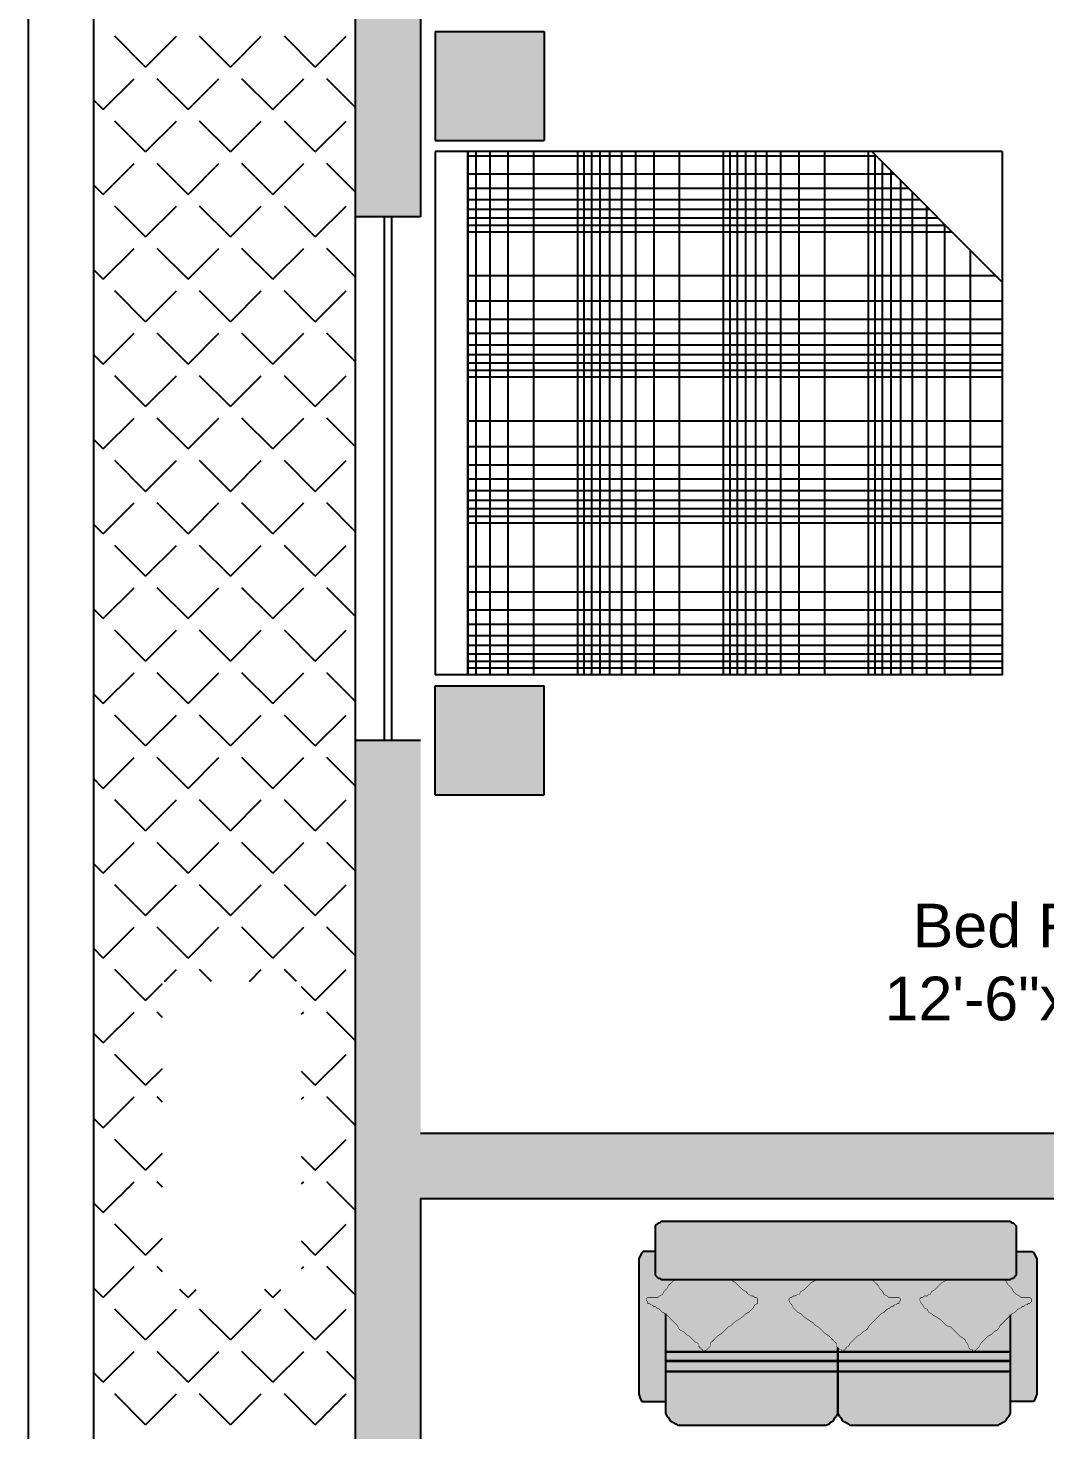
# Model space of a CAD drawing. Extents: x 22 to 562, y 18 to 1223.
# Drawn here: x 21.8 to 161.7, y 654 to 846.7 of the extents above; entities that cross this region are included whole.
import ezdxf

# ---------------------------------------------------------------- set-up
doc = ezdxf.new("R2010")
doc.units = 0
doc.header["$MEASUREMENT"] = 0
for name, color, linetype in [('FURNITURE', 44, 'CONTINUOUS'), ('LABELS', 61, 'CONTINUOUS'), ('LINE', 7, 'CONTINUOUS'), ('WALLS', 7, 'CONTINUOUS'), ('WINDOWS', 140, 'CONTINUOUS')]:
    doc.layers.add(name, color=color, linetype=linetype)
doc.styles.get("Standard").update_dxf_attribs({"font": 'arial.ttf'})

# ---------------------------------------------------------------- blocks, each defined once
blk = doc.blocks.new('FURN-G6')
at = {"layer": 'FURNITURE', "color": 7, "linetype": 'CONTINUOUS'}
for p, q in [((832.438348, 559.602644), (847.438348, 559.602644)), ((847.438348, 559.602644), (847.438348, 544.602644)), ((848.938348, 481.602644), (848.938348, 559.602644)), ((848.938348, 559.602644), (920.938348, 559.602644)), ((920.938348, 481.602644), (920.938348, 559.602644)), ((922.438348, 559.602644), (922.438348, 544.602644)), ((937.438348, 559.602644), (922.438348, 559.602644)), ((937.438348, 559.602644), (937.438348, 544.602644)), ((832.438348, 544.602644), (847.438348, 544.602644)), ((937.438348, 544.602644), (922.438348, 544.602644)), ((848.938348, 481.602644), (920.938348, 481.602644))]:
    blk.add_line(p, q, dxfattribs=at)
blk = doc.blocks.new('FURN-G5')
at = {"layer": 'FURNITURE', "color": 7, "linetype": 'CONTINUOUS'}
blk.add_line((832.438348, 559.602644), (832.438348, 544.602644), dxfattribs=at)
at = {"layer": 'FURNITURE'}
blk.add_blockref('FURN-G6', (0, 0), dxfattribs=at)
blk = doc.blocks.new('FURN-G7')
at = {"layer": 'FURNITURE', "color": 181, "linetype": 'CONTINUOUS'}
for p, q in [((920.938348, 553.980644), (848.938348, 553.980644)), ((849.541348, 555.102644), (849.541348, 498.999644)), ((852.040348, 555.102644), (852.040348, 496.500644)), ((853.978348, 555.102644), (853.978348, 494.562644)), ((855.562348, 555.102644), (855.562348, 492.978644)), ((856.903348, 555.102644), (856.903348, 491.637644)), ((858.061348, 555.102644), (858.061348, 490.479644)), ((859.084348, 555.102644), (859.084348, 489.456644)), ((859.999348, 555.102644), (859.999348, 488.541644)), ((866.020348, 555.102644), (866.020348, 482.520644)), ((869.542348, 481.605644), (869.542348, 555.102644)), ((872.041348, 481.605644), (872.041348, 555.102644)), ((873.979348, 481.605644), (873.979348, 555.102644)), ((875.563348, 481.605644), (875.563348, 555.102644)), ((876.904348, 481.605644), (876.904348, 555.102644)), ((878.062348, 481.605644), (878.062348, 555.102644)), ((879.085348, 481.605644), (879.085348, 555.102644)), ((880.000348, 481.605644), (880.000348, 555.102644)), ((886.021348, 481.605644), (886.021348, 555.102644)), ((889.540348, 555.102644), (889.540348, 481.605644)), ((892.039348, 555.102644), (892.039348, 481.605644)), ((893.977348, 555.102644), (893.977348, 481.605644)), ((895.561348, 555.102644), (895.561348, 481.605644)), ((896.902348, 555.102644), (896.902348, 481.605644)), ((898.060348, 555.102644), (898.060348, 481.605644)), ((899.083348, 555.102644), (899.083348, 481.605644)), ((899.998348, 555.102644), (899.998348, 481.605644)), ((906.019348, 555.102644), (906.019348, 481.605644)), ((909.541348, 481.605644), (909.541348, 555.102644)), ((912.040348, 481.605644), (912.040348, 555.102644)), ((913.978348, 481.605644), (913.978348, 555.102644)), ((915.562348, 481.605644), (915.562348, 555.102644)), ((916.903348, 481.605644), (916.903348, 555.102644)), ((918.061348, 481.605644), (918.061348, 555.102644)), ((919.084348, 481.605644), (919.084348, 555.102644)), ((919.999348, 481.605644), (919.999348, 555.102644)), ((920.938348, 552.042644), (848.938348, 552.042644)), ((920.938348, 549.543644), (848.938348, 549.543644)), ((920.938348, 546.021644), (848.938348, 546.021644)), ((920.938348, 540.000644), (848.938348, 540.000644)), ((920.938348, 539.085644), (848.938348, 539.085644)), ((920.938348, 538.062644), (848.938348, 538.062644)), ((920.938348, 536.901644), (848.938348, 536.901644)), ((920.938348, 535.563644), (848.938348, 535.563644)), ((848.938348, 533.979644), (920.938348, 533.979644)), ((848.938348, 532.041644), (920.938348, 532.041644)), ((848.938348, 529.542644), (920.938348, 529.542644)), ((848.938348, 526.020644), (920.938348, 526.020644)), ((848.938348, 519.999644), (920.938348, 519.999644)), ((848.938348, 519.084644), (920.938348, 519.084644)), ((848.938348, 518.061644), (920.938348, 518.061644)), ((848.938348, 516.900644), (920.938348, 516.900644)), ((848.938348, 515.562644), (920.938348, 515.562644)), ((920.938348, 513.981644), (848.938348, 513.981644)), ((920.938348, 512.043644), (848.938348, 512.043644)), ((920.938348, 509.544644), (848.938348, 509.544644)), ((920.938348, 506.022644), (848.938348, 506.022644)), ((920.938348, 500.001644), (848.938348, 500.001644)), ((920.938348, 499.086644), (849.454348, 499.086644)), ((920.938348, 498.063644), (850.477348, 498.063644)), ((920.938348, 496.902644), (851.638348, 496.902644)), ((920.938348, 495.564644), (852.976348, 495.564644)), ((854.560348, 493.980644), (920.938348, 493.980644)), ((856.498348, 492.042644), (920.938348, 492.042644)), ((858.997348, 489.543644), (920.938348, 489.543644)), ((862.519348, 486.021644), (920.938348, 486.021644))]:
    blk.add_line(p, q, dxfattribs=at)

msp = doc.modelspace()

# ---------------------------------------------------------------- hatches: boundary and pattern name
at = {"layer": 'FURNITURE'}
h = msp.add_hatch(color=251, dxfattribs=at)
h.dxf.hatch_style = 1
h.paths.add_polyline_path([(156.95, 669.73), (157.16, 669.94), (157.57, 670.14), (157.98, 670.55), (158.39, 670.75), (158.59, 670.96), (158.8, 670.96), (159, 671.16), (159.2, 671.16), (159.41, 671.37), (159.61, 671.37), (159.82, 671.57), (159.82, 671.78), (159.82, 671.98), (159.61, 672.19), (159.41, 672.19), (159.2, 672.19), (158.8, 672.19), (158.59, 672.19), (158.39, 672.19), (158.18, 672.39), (157.77, 672.59), (157.36, 673), (157.16, 673.41), (156.75, 673.82), (156.55, 674.03), (156.34, 674.43), (155.93, 674.64), (156.34, 674.64), (156.55, 674.64), (156.95, 674.64), (157.16, 674.84), (157.36, 674.84), (157.57, 675.05), (157.77, 675.25), (157.77, 675.46), (157.77, 678.52), (159.96, 678.52), (160.16, 678.32), (160.37, 677.91), (160.57, 677.5), (160.57, 676.68), (160.57, 659.71), (160.57, 658.89), (160.37, 658.28), (160.16, 657.87), (159.96, 657.87), (156.95, 657.87)])
h.paths.add_polyline_path([(156.34, 682.61), (156.55, 682.61), (156.95, 682.61), (157.16, 682.41), (157.36, 682.41), (157.57, 682.21), (157.77, 682), (157.77, 681.8), (157.77, 675.46), (157.77, 675.25), (157.57, 675.05), (157.36, 674.84), (157.16, 674.84), (156.95, 674.64), (156.55, 674.64), (156.34, 674.64), (109.51, 674.64), (109.31, 674.64), (108.9, 674.64), (108.7, 674.84), (108.49, 674.84), (108.29, 675.05), (108.08, 675.25), (108.08, 675.46), (108.08, 681.8), (108.08, 682), (108.29, 682.21), (108.49, 682.41), (108.7, 682.41), (108.9, 682.61), (109.31, 682.61), (109.51, 682.61)])
h.paths.add_polyline_path([(105.83, 676.68), (105.83, 677.5), (106.04, 677.91), (106.24, 678.32), (106.45, 678.52), (108.08, 678.52), (108.08, 675.46), (108.08, 675.25), (108.29, 675.05), (108.49, 674.84), (108.7, 674.84), (108.9, 674.64), (109.31, 674.64), (109.51, 674.64), (110.94, 674.64), (110.54, 674.43), (110.13, 674.03), (109.92, 673.82), (109.72, 673.41), (109.31, 673), (109.1, 672.59), (108.7, 672.39), (108.49, 672.19), (108.08, 672.19), (107.88, 672.19), (107.47, 672.19), (107.26, 672.19), (107.06, 672.19), (106.85, 671.98), (106.85, 671.78), (107.06, 671.57), (107.06, 671.37), (107.26, 671.37), (107.47, 671.16), (107.67, 671.16), (107.88, 670.96), (108.08, 670.96), (108.29, 670.75), (108.7, 670.55), (109.1, 670.14), (109.51, 669.94), (109.51, 657.87), (106.45, 657.87), (106.24, 657.87), (106.04, 658.28), (105.83, 658.89), (105.83, 659.71)])
h = msp.add_hatch(color=52, dxfattribs=at)
h.dxf.hatch_style = 1
h.paths.add_polyline_path([(155.93, 674.64), (156.34, 674.43), (156.55, 674.03), (156.75, 673.82), (157.16, 673.41), (157.36, 673), (157.77, 672.59), (158.18, 672.39), (158.39, 672.19), (158.59, 672.19), (158.8, 672.19), (159.2, 672.19), (159.41, 672.19), (159.61, 672.19), (159.82, 671.98), (159.82, 671.78), (159.82, 671.57), (159.61, 671.37), (159.41, 671.37), (159.2, 671.16), (159, 671.16), (158.8, 670.96), (158.59, 670.96), (158.39, 670.75), (157.98, 670.55), (157.57, 670.14), (157.16, 669.94), (156.75, 669.53), (156.34, 669.12), (155.93, 668.71), (155.52, 668.3), (155.32, 667.89), (155.11, 667.69), (154.71, 667.48), (154.3, 667.07), (153.89, 666.87), (153.48, 666.46), (153.07, 666.05), (152.86, 665.85), (152.66, 665.44), (152.46, 665.23), (152.25, 665.03), (152.05, 664.82), (151.84, 664.82), (151.64, 665.03), (151.43, 665.03), (151.23, 665.23), (151.23, 665.44), (151.02, 665.85), (150.82, 666.05), (150.82, 666.25), (150.62, 666.46), (150, 666.87), (149.59, 667.28), (149.18, 667.69), (148.78, 668.1), (148.16, 668.3), (147.75, 668.71), (147.34, 669.12), (146.73, 669.53), (146.32, 669.73), (146.12, 669.94), (145.71, 670.14), (145.5, 670.55), (145.09, 670.75), (144.89, 671.16), (144.69, 671.37), (144.48, 671.78), (144.48, 671.98), (144.69, 672.19), (144.89, 672.19), (145.09, 672.39), (145.5, 672.39), (145.71, 672.59), (145.91, 672.59), (146.12, 673), (146.53, 673.21), (146.93, 673.62), (147.14, 673.82), (147.55, 674.23), (147.96, 674.43), (148.37, 674.64)])
h.paths.add_polyline_path([(137.73, 674.64), (138.14, 674.43), (138.55, 674.03), (138.76, 673.82), (138.96, 673.41), (139.37, 673), (139.57, 672.59), (139.98, 672.39), (140.19, 672.19), (140.6, 672.19), (140.8, 672.19), (141.21, 672.19), (141.41, 672.19), (141.62, 672.19), (141.82, 671.98), (141.82, 671.78), (141.62, 671.57), (141.62, 671.37), (141.41, 671.37), (141.21, 671.16), (141, 671.16), (140.8, 670.96), (140.6, 670.96), (140.39, 670.75), (139.98, 670.55), (139.57, 670.14), (139.16, 669.94), (138.76, 669.53), (138.35, 669.12), (137.94, 668.71), (137.53, 668.3), (137.32, 667.89), (137.12, 667.69), (136.71, 667.48), (136.3, 667.07), (135.89, 666.87), (135.48, 666.46), (135.07, 666.05), (134.87, 665.85), (134.67, 665.44), (134.46, 665.44), (134.46, 665.23), (134.26, 665.23), (134.26, 665.03), (134.05, 665.03), (134.05, 664.82), (133.85, 664.82), (133.64, 665.03), (133.44, 665.03), (133.23, 665.23), (133.03, 665.44), (133.03, 665.85), (132.82, 666.05), (132.62, 666.25), (132.42, 666.46), (132.01, 666.87), (131.39, 667.28), (130.98, 667.69), (130.58, 668.1), (130.17, 668.3), (129.76, 668.71), (129.14, 669.12), (128.53, 669.53), (128.33, 669.73), (128.12, 669.94), (127.71, 670.14), (127.3, 670.55), (127.1, 670.75), (126.89, 671.16), (126.69, 671.37), (126.49, 671.78), (126.49, 671.98), (126.69, 672.19), (126.89, 672.19), (127.1, 672.39), (127.3, 672.39), (127.71, 672.59), (127.92, 672.59), (128.12, 673), (128.53, 673.21), (128.94, 673.62), (129.14, 673.82), (129.55, 674.23), (129.96, 674.43), (130.37, 674.64)])
h.paths.add_polyline_path([(118.51, 674.64), (118.72, 674.43), (119.12, 674.23), (119.53, 673.82), (119.74, 673.62), (120.15, 673.21), (120.56, 673), (120.96, 672.59), (121.37, 672.39), (121.58, 672.39), (121.78, 672.19), (121.99, 672.19), (122.19, 671.98), (122.19, 671.78), (122.19, 671.37), (121.78, 671.16), (121.58, 670.75), (121.37, 670.55), (120.96, 670.14), (120.56, 669.94), (120.35, 669.73), (120.15, 669.53), (119.53, 669.12), (118.92, 668.71), (118.51, 668.3), (118.1, 668.1), (117.69, 667.69), (117.28, 667.28), (116.67, 666.87), (116.26, 666.46), (116.06, 666.25), (115.85, 666.05), (115.65, 665.85), (115.65, 665.44), (115.44, 665.23), (115.24, 665.03), (114.83, 664.82), (114.63, 664.82), (114.63, 665.03), (114.42, 665.03), (114.42, 665.23), (114.22, 665.23), (114.22, 665.44), (114.01, 665.44), (114.01, 665.85), (113.6, 666.05), (113.19, 666.46), (112.79, 666.87), (112.38, 667.07), (111.97, 667.48), (111.56, 667.69), (111.35, 667.89), (111.15, 668.3), (110.74, 668.71), (110.33, 669.12), (109.92, 669.53), (109.51, 669.94), (109.1, 670.14), (108.7, 670.55), (108.29, 670.75), (108.08, 670.96), (107.88, 670.96), (107.67, 671.16), (107.47, 671.16), (107.26, 671.37), (107.06, 671.37), (107.06, 671.57), (106.85, 671.78), (106.85, 671.98), (107.06, 672.19), (107.26, 672.19), (107.47, 672.19), (107.88, 672.19), (108.08, 672.19), (108.49, 672.19), (108.7, 672.39), (109.1, 672.59), (109.31, 673), (109.72, 673.41), (109.92, 673.82), (110.13, 674.03), (110.54, 674.43), (110.94, 674.64)])
h = msp.add_hatch(color=251, dxfattribs=at)
h.dxf.hatch_style = 1
h.paths.add_polyline_path([(156.95, 661.99), (156.95, 656.64), (156.95, 656.23), (156.75, 655.83), (156.55, 655.62), (156.34, 655.21), (155.93, 655.01), (155.52, 654.8), (155.32, 654.6), (154.71, 654.6), (135.48, 654.6), (134.87, 654.6), (134.67, 654.8), (134.26, 655.01), (133.85, 655.21), (133.64, 655.62), (133.44, 655.83), (133.23, 656.23), (133.23, 656.64), (133.23, 661.99)])
h.paths.add_polyline_path([(156.95, 663.44), (156.95, 662.06), (133.23, 662.06), (133.23, 663.44)])
h.paths.add_polyline_path([(156.95, 664.7), (156.95, 663.51), (133.23, 663.51), (133.23, 664.7)])
h.paths.add_polyline_path([(145.09, 670.75), (145.5, 670.55), (145.71, 670.14), (146.12, 669.94), (146.32, 669.73), (146.73, 669.53), (147.34, 669.12), (147.75, 668.71), (148.16, 668.3), (148.78, 668.1), (149.18, 667.69), (149.59, 667.28), (150, 666.87), (150.62, 666.46), (150.82, 666.25), (150.82, 666.05), (151.02, 665.85), (151.23, 665.44), (151.23, 665.23), (151.43, 665.03), (151.64, 665.03), (151.84, 664.82), (152.05, 664.82), (152.25, 665.03), (152.46, 665.23), (152.66, 665.44), (152.86, 665.85), (153.07, 666.05), (153.48, 666.46), (153.89, 666.87), (154.3, 667.07), (154.71, 667.48), (155.11, 667.69), (155.32, 667.89), (155.52, 668.3), (155.93, 668.71), (156.34, 669.12), (156.75, 669.53), (156.95, 669.73), (156.95, 664.76), (134.05, 664.76), (134.05, 665.03), (134.26, 665.03), (134.26, 665.23), (134.46, 665.23), (134.46, 665.44), (134.67, 665.44), (134.87, 665.85), (135.07, 666.05), (135.48, 666.46), (135.89, 666.87), (136.3, 667.07), (136.71, 667.48), (137.12, 667.69), (137.32, 667.89), (137.53, 668.3), (137.94, 668.71), (138.35, 669.12), (138.76, 669.53), (139.16, 669.94), (139.57, 670.14), (139.98, 670.55), (140.39, 670.75), (140.6, 670.96), (140.8, 670.96), (141, 671.16), (141.21, 671.16), (141.41, 671.37), (141.62, 671.37), (141.62, 671.57), (141.82, 671.78), (141.82, 671.98), (141.62, 672.19), (141.41, 672.19), (141.21, 672.19), (140.8, 672.19), (140.6, 672.19), (140.19, 672.19), (139.98, 672.39), (139.57, 672.59), (139.37, 673), (138.96, 673.41), (138.76, 673.82), (138.55, 674.03), (138.14, 674.43), (137.73, 674.64), (148.37, 674.64), (147.96, 674.43), (147.55, 674.23), (147.14, 673.82), (146.93, 673.62), (146.53, 673.21), (146.12, 673), (145.91, 672.59), (145.71, 672.59), (145.5, 672.39), (145.09, 672.39), (144.89, 672.19), (144.69, 672.19), (144.48, 671.98), (144.48, 671.78), (144.69, 671.37), (144.89, 671.16)])
h.paths.add_polyline_path([(130.37, 674.64), (129.96, 674.43), (129.55, 674.23), (129.14, 673.82), (128.94, 673.62), (128.53, 673.21), (128.12, 673), (127.92, 672.59), (127.71, 672.59), (127.3, 672.39), (127.1, 672.39), (126.89, 672.19), (126.69, 672.19), (126.49, 671.98), (126.49, 671.78), (126.69, 671.37), (126.89, 671.16), (127.1, 670.75), (127.3, 670.55), (127.71, 670.14), (128.12, 669.94), (128.33, 669.73), (128.53, 669.53), (129.14, 669.12), (129.76, 668.71), (130.17, 668.3), (130.58, 668.1), (130.98, 667.69), (131.39, 667.28), (132.01, 666.87), (132.42, 666.46), (132.62, 666.25), (132.82, 666.05), (133.03, 665.85), (133.03, 665.44), (133.23, 665.23), (133.23, 664.76), (114.63, 664.76), (114.63, 664.82), (114.83, 664.82), (115.24, 665.03), (115.44, 665.23), (115.65, 665.44), (115.65, 665.85), (115.85, 666.05), (116.06, 666.25), (116.26, 666.46), (116.67, 666.87), (117.28, 667.28), (117.69, 667.69), (118.1, 668.1), (118.51, 668.3), (118.92, 668.71), (119.53, 669.12), (120.15, 669.53), (120.35, 669.73), (120.56, 669.94), (120.96, 670.14), (121.37, 670.55), (121.58, 670.75), (121.78, 671.16), (122.19, 671.37), (122.19, 671.78), (122.19, 671.98), (121.99, 672.19), (121.78, 672.19), (121.58, 672.39), (121.37, 672.39), (120.96, 672.59), (120.56, 673), (120.15, 673.21), (119.74, 673.62), (119.53, 673.82), (119.12, 674.23), (118.72, 674.43), (118.51, 674.64)])
h.paths.add_polyline_path([(110.33, 669.12), (110.74, 668.71), (111.15, 668.3), (111.35, 667.89), (111.56, 667.69), (111.97, 667.48), (112.38, 667.07), (112.79, 666.87), (113.19, 666.46), (113.6, 666.05), (114.01, 665.85), (114.01, 665.44), (114.22, 665.44), (114.22, 665.23), (114.42, 665.23), (114.42, 665.03), (114.63, 665.03), (114.63, 664.76), (109.51, 664.76), (109.51, 669.94), (109.92, 669.53)])
h.paths.add_polyline_path([(133.23, 664.7), (133.23, 663.51), (109.51, 663.51), (109.51, 664.7)])
h.paths.add_polyline_path([(133.23, 663.44), (133.23, 662.06), (109.51, 662.06), (109.51, 663.44)])
h = msp.add_hatch(color=251, dxfattribs=at)
h.dxf.hatch_style = 1
h.paths.add_polyline_path([(133.23, 661.99), (133.23, 656.64), (133.23, 656.23), (133.03, 655.83), (132.82, 655.62), (132.62, 655.21), (132.21, 655.01), (132.01, 654.8), (131.6, 654.6), (130.98, 654.6), (111.76, 654.6), (111.15, 654.6), (110.94, 654.8), (110.54, 655.01), (110.13, 655.21), (109.92, 655.62), (109.72, 655.83), (109.51, 656.23), (109.51, 656.64), (109.51, 661.99)])
at = {"layer": 'LINE'}
h = msp.add_hatch(color=46, dxfattribs=at)
h.paths.add_polyline_path([(212.33, 391.78), (107.33, 391.78), (107.33, 382.78), (207.83, 382.78), (207.83, 378.28), (212.33, 378.28)])
h.paths.add_polyline_path([(516.83, 1129.78), (446.33, 1129.78), (446.33, 1120.78), (507.83, 1120.78), (507.83, 976.78), (419.33, 976.78), (419.33, 918.28), (423.83, 918.28), (423.83, 967.78), (507.83, 967.78), (507.83, 963.28), (516.83, 963.28)])
h.paths.add_polyline_path([(387.83, 1129.78), (383.33, 1129.78), (383.33, 1173.28), (374.33, 1173.28), (374.33, 1125.28), (330.83, 1125.28), (330.83, 1120.78), (387.83, 1120.78)])
h.paths.add_polyline_path([(137.33, 1129.78), (66.83, 1129.78), (66.83, 963.28), (75.83, 963.28), (75.83, 967.78), (159.83, 967.78), (159.83, 918.28), (164.33, 918.28), (164.33, 976.78), (75.83, 976.78), (75.83, 1120.78), (137.33, 1120.78)])
h.paths.add_polyline_path([(209.33, 1173.28), (200.33, 1173.28), (200.33, 1129.78), (195.83, 1129.78), (195.83, 1120.78), (252.83, 1120.78), (252.83, 1125.28), (209.33, 1125.28)])
h.paths.add_polyline_path([(516.83, 927.28), (507.83, 927.28), (507.83, 883.78), (423.83, 883.78), (423.83, 888.28), (419.33, 888.28), (419.33, 883.78), (414.83, 883.78), (414.83, 874.78), (507.83, 874.78), (507.83, 820.78), (516.83, 820.78)])
h.paths.add_polyline_path([(372.83, 883.78), (357.83, 883.78), (357.83, 976.78), (353.33, 976.78), (353.33, 883.78), (342.83, 883.78), (342.83, 874.78), (353.33, 874.78), (353.33, 741.28), (357.83, 741.28), (357.83, 874.78), (372.83, 874.78)], flags=16)
h.paths.add_polyline_path([(516.83, 748.78), (507.83, 748.78), (507.83, 694.78), (357.83, 694.78), (357.83, 699.28), (353.33, 699.28), (353.33, 685.78), (507.83, 685.78), (507.83, 649.78), (516.83, 649.78)])
h.paths.add_polyline_path([(516.83, 577.78), (507.83, 577.78), (507.83, 541.78), (363.83, 541.78), (363.83, 532.78), (371.33, 532.78), (371.33, 504.28), (375.83, 504.28), (375.83, 532.78), (507.83, 532.78), (507.83, 509.53), (516.83, 509.53)])
h.paths.add_polyline_path([(516.83, 461.53), (507.83, 461.53), (507.83, 438.28), (375.83, 438.28), (375.83, 462.28), (371.33, 462.28), (371.33, 433.78), (507.83, 433.78), (507.83, 424.78), (516.83, 424.78)])
h.paths.add_polyline_path([(516.83, 400.78), (507.83, 400.78), (507.83, 391.78), (503.33, 391.78), (503.33, 382.78), (507.83, 382.78), (507.83, 226.78), (477.83, 226.78), (477.83, 217.78), (516.83, 217.78)])
h.paths.add_polyline_path([(476.33, 391.78), (371.33, 391.78), (371.33, 378.28), (375.83, 378.28), (375.83, 382.78), (476.33, 382.78)])
h.paths.add_polyline_path([(405.83, 226.78), (375.83, 226.78), (375.83, 336.28), (371.33, 336.28), (371.33, 286.78), (363.83, 286.78), (363.83, 277.78), (371.33, 277.78), (371.33, 217.78), (405.83, 217.78)])
h.paths.add_polyline_path([(212.33, 277.78), (219.83, 277.78), (219.83, 286.78), (212.33, 286.78), (212.33, 336.28), (207.83, 336.28), (207.83, 226.78), (177.83, 226.78), (177.83, 217.78), (212.33, 217.78)])
h.paths.add_polyline_path([(206.33, 97.78, 1), (194.33, 97.78, 1)])
h.paths.add_polyline_path([(242.33, 169.78, 1), (230.33, 169.78, 1)])
h.paths.add_polyline_path([(341.33, 169.78, 1), (353.33, 169.78, 1)])
h.paths.add_polyline_path([(30.83, 226.78), (21.83, 226.78), (21.83, 85.78), (30.83, 85.78)])
h.paths.add_polyline_path([(80.33, 391.78), (75.83, 391.78), (75.83, 400.78), (66.83, 400.78), (66.83, 217.78), (105.83, 217.78), (105.83, 226.78), (75.83, 226.78), (75.83, 382.78), (80.33, 382.78)])
h.paths.add_polyline_path([(75.83, 461.53), (66.83, 461.53), (66.83, 424.78), (75.83, 424.78), (75.83, 433.78), (212.33, 433.78), (212.33, 462.28), (207.83, 462.28), (207.83, 438.28), (75.83, 438.28)])
h.paths.add_polyline_path([(219.83, 541.78), (75.83, 541.78), (75.83, 577.78), (66.83, 577.78), (66.83, 509.53), (75.83, 509.53), (75.83, 532.78), (207.83, 532.78), (207.83, 504.28), (212.33, 504.28), (212.33, 532.78), (219.83, 532.78)])
h.paths.add_polyline_path([(230.33, 699.28), (225.83, 699.28), (225.83, 694.78), (75.83, 694.78), (75.83, 748.78), (66.83, 748.78), (66.83, 649.78), (75.83, 649.78), (75.83, 685.78), (230.33, 685.78)])
h.paths.add_polyline_path([(240.83, 883.78), (230.33, 883.78), (230.33, 976.78), (225.83, 976.78), (225.83, 883.78), (210.83, 883.78), (210.83, 874.78), (225.83, 874.78), (225.83, 741.28), (230.33, 741.28), (230.33, 874.78), (240.83, 874.78)], flags=16)
h.paths.add_polyline_path([(168.83, 883.78), (164.33, 883.78), (164.33, 888.28), (159.83, 888.28), (159.83, 883.78), (75.83, 883.78), (75.83, 927.28), (66.83, 927.28), (66.83, 820.78), (75.83, 820.78), (75.83, 874.78), (168.83, 874.78)])
h.paths.add_polyline_path([(300.83, 883.78), (296.33, 883.78), (296.33, 1120.78), (300.83, 1120.78), (300.83, 1125.28), (296.33, 1125.28), (296.33, 1132.78), (296.33, 1213.78), (374.33, 1213.78), (374.33, 1209.28), (383.33, 1209.28), (383.33, 1222.78), (200.33, 1222.78), (200.33, 1213.78), (287.33, 1213.78), (287.33, 1125.28), (282.83, 1125.28), (282.83, 1120.78), (287.33, 1120.78), (287.33, 883.78), (282.83, 883.78), (282.83, 874.78), (287.33, 874.78), (287.33, 541.78), (279.83, 541.79), (279.83, 541.79), (279.83, 532.79), (287.33, 532.78), (287.33, 286.78), (279.83, 286.78), (279.83, 277.78), (287.33, 277.78), (287.33, 247.78), (296.33, 247.78), (296.33, 277.78), (303.83, 277.78), (303.83, 286.78), (296.33, 286.78), (296.33, 532.78), (303.83, 532.79), (303.83, 541.79), (296.33, 541.78), (296.33, 874.78), (300.83, 874.78)])

# ---------------------------------------------------------------- linework, layer by layer
at = {"layer": 'FURNITURE', "color": 7, "linetype": 'CONTINUOUS'}
for p, q in [((82.33, 829.78), (82.33, 757.78)), ((137.83, 829.78), (155.83, 811.78))]:
    msp.add_line(p, q, dxfattribs=at)
at = {"layer": 'FURNITURE', "color": 7}
for p, q in [((108.9, 682.61), (108.7, 682.41)), ((109.31, 682.61), (108.9, 682.61)), ((109.51, 682.61), (109.31, 682.61)), ((156.34, 682.61), (109.51, 682.61)), ((156.55, 682.61), (156.34, 682.61)), ((156.95, 682.61), (156.55, 682.61)), ((157.16, 682.41), (156.95, 682.61)), ((108.29, 682.21), (108.08, 682)), ((108.08, 682), (108.08, 681.8)), ((108.08, 681.8), (108.08, 675.46)), ((108.49, 682.41), (108.29, 682.21)), ((108.29, 682.21), (108.29, 682.21)), ((108.7, 682.41), (108.49, 682.41)), ((157.36, 682.41), (157.16, 682.41)), ((157.57, 682.21), (157.36, 682.41)), ((157.77, 682), (157.57, 682.21)), ((157.57, 682.21), (157.57, 682.21)), ((157.77, 681.8), (157.77, 682)), ((157.77, 675.46), (157.77, 681.8)), ((106.04, 677.91), (105.83, 677.5)), ((105.83, 677.5), (105.83, 676.68)), ((105.83, 676.68), (105.83, 659.71)), ((106.24, 678.32), (106.04, 677.91)), ((106.45, 678.52), (106.24, 678.32)), ((108.08, 678.52), (106.45, 678.52)), ((157.77, 678.52), (159.96, 678.52)), ((159.96, 678.52), (160.16, 678.32)), ((160.16, 678.32), (160.37, 677.91)), ((160.37, 677.91), (160.57, 677.5)), ((160.57, 677.5), (160.57, 676.68)), ((160.57, 676.68), (160.57, 659.71)), ((108.08, 675.46), (108.08, 675.25)), ((108.08, 675.25), (108.29, 675.05)), ((108.29, 675.05), (108.29, 675.05)), ((108.29, 675.05), (108.49, 674.84)), ((108.49, 674.84), (108.7, 674.84)), ((108.7, 674.84), (108.9, 674.64)), ((156.95, 674.64), (157.16, 674.84)), ((157.16, 674.84), (157.36, 674.84)), ((157.36, 674.84), (157.57, 675.05)), ((157.57, 675.05), (157.77, 675.25)), ((157.57, 675.05), (157.57, 675.05)), ((157.77, 675.25), (157.77, 675.46)), ((108.9, 674.64), (109.31, 674.64)), ((109.31, 674.64), (109.51, 674.64)), ((109.51, 674.64), (156.34, 674.64)), ((156.34, 674.64), (156.55, 674.64)), ((156.55, 674.64), (156.95, 674.64)), ((109.51, 669.94), (109.51, 656.64)), ((156.95, 656.64), (156.95, 669.8)), ((133.23, 665.23), (133.23, 656.64)), ((133.23, 656.64), (133.23, 665.23)), ((109.51, 664.76), (156.95, 664.76)), ((109.51, 664.7), (156.95, 664.7)), ((109.51, 663.51), (156.95, 663.51)), ((109.51, 663.44), (156.95, 663.44)), ((109.51, 662.06), (156.95, 662.06)), ((109.51, 661.99), (156.95, 661.99)), ((105.83, 659.71), (105.83, 658.89)), ((160.57, 659.71), (160.57, 658.89)), ((105.83, 658.89), (106.04, 658.28)), ((106.04, 658.28), (106.24, 657.87)), ((106.24, 657.87), (106.45, 657.87)), ((106.45, 657.87), (109.51, 657.87)), ((159.96, 657.87), (156.95, 657.87)), ((160.16, 657.87), (159.96, 657.87)), ((160.37, 658.28), (160.16, 657.87)), ((160.57, 658.89), (160.37, 658.28)), ((109.51, 656.64), (109.51, 656.23)), ((109.51, 656.23), (109.72, 655.83)), ((109.72, 655.83), (109.92, 655.62)), ((109.92, 655.62), (110.13, 655.21)), ((132.62, 655.21), (132.82, 655.62)), ((132.82, 655.62), (133.03, 655.83)), ((133.03, 655.83), (133.23, 656.23)), ((133.23, 656.64), (133.23, 656.23)), ((133.23, 656.23), (133.23, 656.64)), ((133.23, 656.23), (133.44, 655.83)), ((133.44, 655.83), (133.64, 655.62)), ((133.64, 655.62), (133.85, 655.21)), ((156.34, 655.21), (156.55, 655.62)), ((156.55, 655.62), (156.75, 655.83)), ((156.75, 655.83), (156.95, 656.23)), ((156.95, 656.23), (156.95, 656.64)), ((110.13, 655.21), (110.54, 655.01)), ((110.54, 655.01), (110.94, 654.8)), ((110.94, 654.8), (111.15, 654.6)), ((111.15, 654.6), (111.76, 654.6)), ((111.76, 654.6), (130.98, 654.6)), ((130.98, 654.6), (131.6, 654.6)), ((131.6, 654.6), (132.01, 654.8)), ((132.01, 654.8), (132.21, 655.01)), ((132.21, 655.01), (132.62, 655.21)), ((133.85, 655.21), (134.26, 655.01)), ((134.26, 655.01), (134.67, 654.8)), ((134.67, 654.8), (134.87, 654.6)), ((134.87, 654.6), (135.48, 654.6)), ((135.48, 654.6), (154.71, 654.6)), ((154.71, 654.6), (155.32, 654.6)), ((155.32, 654.6), (155.52, 654.8)), ((155.52, 654.8), (155.93, 655.01)), ((155.93, 655.01), (156.34, 655.21))]:
    msp.add_line(p, q, dxfattribs=at)
at = {"layer": 'FURNITURE', "color": 181, "linetype": 'CONTINUOUS'}
msp.add_lwpolyline([(82.33, 757.78), (82.33, 829.78), (137.83, 829.78), (155.83, 811.78), (155.83, 757.78)], close=True, dxfattribs=at)
at = {"layer": 'FURNITURE', "color": 7, "const_width": 0.0697}
for points in [[(114.01, 665.44), (114.01, 665.85), (113.6, 666.05), (113.19, 666.46), (112.79, 666.87), (112.38, 667.07), (111.97, 667.48), (111.56, 667.69), (111.35, 667.89), (111.15, 668.3), (110.74, 668.71), (110.33, 669.12), (109.92, 669.53), (109.51, 669.94), (109.1, 670.14), (108.7, 670.55), (108.29, 670.75), (108.08, 670.96), (107.88, 670.96), (107.67, 671.16), (107.47, 671.16), (107.26, 671.37), (107.06, 671.37), (107.06, 671.57), (106.85, 671.78), (106.85, 671.98), (107.06, 672.19), (107.26, 672.19), (107.47, 672.19), (107.88, 672.19), (108.08, 672.19), (108.49, 672.19), (108.7, 672.39), (109.1, 672.59), (109.31, 673), (109.72, 673.41), (109.92, 673.82), (110.13, 674.03), (110.54, 674.43), (110.94, 674.64), (111.35, 674.64), (118.1, 674.64), (118.51, 674.64), (118.72, 674.43), (119.12, 674.23), (119.53, 673.82), (119.74, 673.62), (120.15, 673.21), (120.56, 673), (120.96, 672.59), (120.96, 672.59), (121.37, 672.39), (121.58, 672.39), (121.78, 672.19), (121.99, 672.19), (122.19, 671.98), (122.19, 671.98), (122.19, 671.78), (122.19, 671.37), (121.78, 671.16), (121.58, 670.75), (121.37, 670.55), (120.96, 670.14), (120.56, 669.94), (120.35, 669.73), (120.15, 669.53), (119.53, 669.12), (118.92, 668.71), (118.51, 668.3), (118.1, 668.1), (117.69, 667.69), (117.28, 667.28), (116.67, 666.87), (116.26, 666.46), (116.06, 666.25), (115.85, 666.05), (115.65, 665.85), (115.65, 665.44), (115.44, 665.23), (115.24, 665.03), (115.24, 665.03), (114.83, 664.82), (114.83, 664.82), (114.63, 664.82), (114.63, 665.03), (114.42, 665.03), (114.42, 665.23), (114.22, 665.23), (114.22, 665.44), (114.01, 665.44)], [(134.67, 665.44), (134.87, 665.85), (135.07, 666.05), (135.48, 666.46), (135.89, 666.87), (136.3, 667.07), (136.71, 667.48), (137.12, 667.69), (137.32, 667.89), (137.53, 668.3), (137.94, 668.71), (138.35, 669.12), (138.76, 669.53), (139.16, 669.94), (139.57, 670.14), (139.98, 670.55), (140.39, 670.75), (140.6, 670.96), (140.8, 670.96), (141, 671.16), (141.21, 671.16), (141.41, 671.37), (141.62, 671.37), (141.62, 671.57), (141.82, 671.78), (141.82, 671.98), (141.62, 672.19), (141.41, 672.19), (141.21, 672.19), (140.8, 672.19), (140.6, 672.19), (140.19, 672.19), (139.98, 672.39), (139.57, 672.59), (139.37, 673), (138.96, 673.41), (138.76, 673.82), (138.55, 674.03), (138.14, 674.43), (137.73, 674.64), (137.32, 674.64), (130.58, 674.64), (130.37, 674.64), (129.96, 674.43), (129.55, 674.23), (129.14, 673.82), (128.94, 673.62), (128.53, 673.21), (128.12, 673), (127.92, 672.59), (127.71, 672.59), (127.3, 672.39), (127.1, 672.39), (126.89, 672.19), (126.69, 672.19), (126.49, 671.98), (126.49, 671.98), (126.49, 671.78), (126.69, 671.37), (126.89, 671.16), (127.1, 670.75), (127.3, 670.55), (127.71, 670.14), (128.12, 669.94), (128.33, 669.73), (128.53, 669.53), (129.14, 669.12), (129.76, 668.71), (130.17, 668.3), (130.58, 668.1), (130.98, 667.69), (131.39, 667.28), (132.01, 666.87), (132.42, 666.46), (132.62, 666.25), (132.82, 666.05), (133.03, 665.85), (133.03, 665.44), (133.23, 665.23), (133.44, 665.03), (133.64, 665.03), (133.85, 664.82), (133.85, 664.82), (134.05, 664.82), (134.05, 665.03), (134.26, 665.03), (134.26, 665.23), (134.46, 665.23), (134.46, 665.44), (134.67, 665.44)], [(152.66, 665.44), (152.86, 665.85), (153.07, 666.05), (153.48, 666.46), (153.89, 666.87), (154.3, 667.07), (154.71, 667.48), (155.11, 667.69), (155.32, 667.89), (155.52, 668.3), (155.93, 668.71), (156.34, 669.12), (156.75, 669.53), (157.16, 669.94), (157.57, 670.14), (157.98, 670.55), (158.39, 670.75), (158.59, 670.96), (158.8, 670.96), (159, 671.16), (159.2, 671.16), (159.41, 671.37), (159.61, 671.37), (159.82, 671.57), (159.82, 671.78), (159.82, 671.98), (159.61, 672.19), (159.41, 672.19), (159.2, 672.19), (158.8, 672.19), (158.59, 672.19), (158.39, 672.19), (158.18, 672.39), (157.77, 672.59), (157.36, 673), (157.16, 673.41), (156.75, 673.82), (156.55, 674.03), (156.34, 674.43), (155.93, 674.64), (155.32, 674.64), (148.78, 674.64), (148.37, 674.64), (147.96, 674.43), (147.55, 674.23), (147.14, 673.82), (146.93, 673.62), (146.53, 673.21), (146.12, 673), (145.91, 672.59), (145.71, 672.59), (145.5, 672.39), (145.09, 672.39), (144.89, 672.19), (144.69, 672.19), (144.48, 671.98), (144.48, 671.98), (144.48, 671.78), (144.69, 671.37), (144.89, 671.16), (145.09, 670.75), (145.5, 670.55), (145.71, 670.14), (146.12, 669.94), (146.32, 669.73), (146.73, 669.53), (147.34, 669.12), (147.75, 668.71), (148.16, 668.3), (148.78, 668.1), (149.18, 667.69), (149.59, 667.28), (150, 666.87), (150.62, 666.46), (150.82, 666.25), (150.82, 666.05), (151.02, 665.85), (151.23, 665.44), (151.23, 665.23), (151.43, 665.03), (151.64, 665.03), (151.84, 664.82), (151.84, 664.82), (152.05, 664.82), (152.25, 665.03), (152.25, 665.03), (152.46, 665.23), (152.46, 665.23), (152.66, 665.44), (152.66, 665.44)]]:
    msp.add_lwpolyline(points, dxfattribs=at)
at = {"layer": 'FURNITURE', "color": 42, "linetype": 'CONTINUOUS'}
for points in [[(77.83, 831.28), (77.83, 846.28), (92.83, 831.28), (92.83, 846.28)], [(77.83, 741.28), (77.83, 756.28), (92.83, 741.28), (92.83, 756.28)]]:
    msp.add_solid(points, dxfattribs=at)
at = {"layer": 'WALLS', "color": 8}
for p, q in [((21.83, 1222.78), (21.83, 226.78)), ((30.83, 1213.78), (30.83, 226.78))]:
    msp.add_line(p, q, dxfattribs=at)
at = {"layer": 'WALLS'}
for p, q in [((66.83, 1129.78), (66.83, 217.78)), ((75.83, 874.78), (75.83, 820.78)), ((75.83, 694.78), (225.83, 694.78)), ((75.83, 685.78), (75.83, 649.78)), ((75.83, 685.78), (230.33, 685.78))]:
    msp.add_line(p, q, dxfattribs=at)
at = {"layer": 'WALLS', "color": 8, "linetype": 'CONTINUOUS'}
for p, q in [((38.01, 841.35), (33.76, 845.6)), ((38.01, 841.35), (42.25, 845.6)), ((49.67, 841.35), (45.43, 845.6)), ((49.67, 841.35), (53.92, 845.6)), ((61.34, 841.35), (57.1, 845.6)), ((61.34, 841.35), (65.58, 845.6)), ((32.17, 835.52), (36.41, 839.76)), ((43.84, 835.52), (39.6, 839.76)), ((43.84, 835.52), (48.08, 839.76)), ((55.51, 835.52), (51.26, 839.76)), ((55.51, 835.52), (59.75, 839.76)), ((66.83, 835.86), (62.93, 839.76)), ((32.17, 835.52), (30.83, 836.86)), ((38.01, 829.69), (33.76, 833.93)), ((38.01, 829.69), (42.25, 833.93)), ((49.67, 829.69), (45.43, 833.93)), ((49.67, 829.69), (53.92, 833.93)), ((61.34, 829.69), (57.1, 833.93)), ((61.34, 829.69), (65.58, 833.93)), ((32.17, 823.85), (36.41, 828.09)), ((43.84, 823.85), (39.6, 828.09)), ((43.84, 823.85), (48.08, 828.09)), ((55.51, 823.85), (51.26, 828.09)), ((55.51, 823.85), (59.75, 828.09)), ((66.83, 824.19), (62.93, 828.09)), ((32.17, 823.85), (30.83, 825.19)), ((38.01, 818.02), (33.76, 822.26)), ((38.01, 818.02), (42.25, 822.26)), ((49.67, 818.02), (45.43, 822.26)), ((49.67, 818.02), (53.92, 822.26)), ((61.34, 818.02), (57.1, 822.26)), ((61.34, 818.02), (65.58, 822.26)), ((32.17, 812.18), (36.41, 816.43)), ((43.84, 812.18), (39.6, 816.43)), ((43.84, 812.18), (48.08, 816.43)), ((55.51, 812.18), (51.26, 816.43)), ((55.51, 812.18), (59.75, 816.43)), ((66.83, 812.53), (62.93, 816.43)), ((32.17, 812.18), (30.83, 813.52)), ((38.01, 806.35), (33.76, 810.59)), ((38.01, 806.35), (42.25, 810.59)), ((49.67, 806.35), (45.43, 810.59)), ((49.67, 806.35), (53.92, 810.59)), ((61.34, 806.35), (57.1, 810.59)), ((61.34, 806.35), (65.58, 810.59)), ((32.17, 800.52), (36.41, 804.76)), ((43.84, 800.52), (39.6, 804.76)), ((43.84, 800.52), (48.08, 804.76)), ((55.51, 800.52), (51.26, 804.76)), ((55.51, 800.52), (59.75, 804.76)), ((66.83, 800.86), (62.93, 804.76)), ((32.17, 800.52), (30.83, 801.86)), ((38.01, 794.68), (33.76, 798.93)), ((38.01, 794.68), (42.25, 798.93)), ((49.67, 794.68), (45.43, 798.93)), ((49.67, 794.68), (53.92, 798.93)), ((61.34, 794.68), (57.1, 798.93)), ((61.34, 794.68), (65.58, 798.93)), ((32.17, 788.85), (36.41, 793.09)), ((43.84, 788.85), (39.6, 793.09)), ((43.84, 788.85), (48.08, 793.09)), ((55.51, 788.85), (51.26, 793.09)), ((55.51, 788.85), (59.75, 793.09)), ((66.83, 789.19), (62.93, 793.09)), ((32.17, 788.85), (30.83, 790.19)), ((38.01, 783.02), (33.76, 787.26)), ((38.01, 783.02), (42.25, 787.26)), ((49.67, 783.02), (45.43, 787.26)), ((49.67, 783.02), (53.92, 787.26)), ((61.34, 783.02), (57.1, 787.26)), ((61.34, 783.02), (65.58, 787.26)), ((32.17, 777.18), (36.41, 781.43)), ((43.84, 777.18), (39.6, 781.43)), ((43.84, 777.18), (48.08, 781.43)), ((55.51, 777.18), (51.26, 781.43)), ((55.51, 777.18), (59.75, 781.43)), ((66.83, 777.52), (62.93, 781.43)), ((32.17, 777.18), (30.83, 778.52)), ((38.01, 771.35), (33.76, 775.59)), ((38.01, 771.35), (42.25, 775.59)), ((49.67, 771.35), (45.43, 775.59)), ((49.67, 771.35), (53.92, 775.59)), ((61.34, 771.35), (57.1, 775.59)), ((61.34, 771.35), (65.58, 775.59)), ((32.17, 765.52), (36.41, 769.76)), ((43.84, 765.52), (39.6, 769.76)), ((43.84, 765.52), (48.08, 769.76)), ((55.51, 765.52), (51.26, 769.76)), ((55.51, 765.52), (59.75, 769.76)), ((66.83, 765.86), (62.93, 769.76)), ((32.17, 765.52), (30.83, 766.86)), ((38.01, 759.68), (33.76, 763.92)), ((38.01, 759.68), (42.25, 763.92)), ((49.67, 759.68), (45.43, 763.92)), ((49.67, 759.68), (53.92, 763.92)), ((61.34, 759.68), (57.1, 763.92)), ((61.34, 759.68), (65.58, 763.92)), ((32.17, 753.85), (36.41, 758.09)), ((43.84, 753.85), (39.6, 758.09)), ((43.84, 753.85), (48.08, 758.09)), ((55.51, 753.85), (51.26, 758.09)), ((55.51, 753.85), (59.75, 758.09)), ((66.83, 754.19), (62.93, 758.09)), ((32.17, 753.85), (30.83, 755.19)), ((38.01, 748.01), (33.76, 752.26)), ((38.01, 748.01), (42.25, 752.26)), ((49.67, 748.01), (45.43, 752.26)), ((49.67, 748.01), (53.92, 752.26)), ((61.34, 748.01), (57.1, 752.26)), ((61.34, 748.01), (65.58, 752.26)), ((32.17, 742.18), (36.41, 746.42)), ((43.84, 742.18), (39.6, 746.42)), ((43.84, 742.18), (48.08, 746.42)), ((55.51, 742.18), (51.26, 746.42)), ((55.51, 742.18), (59.75, 746.42)), ((66.83, 742.52), (62.93, 746.42)), ((32.17, 742.18), (30.83, 743.52)), ((38.01, 736.35), (33.76, 740.59)), ((38.01, 736.35), (42.25, 740.59)), ((49.67, 736.35), (45.43, 740.59)), ((49.67, 736.35), (53.92, 740.59)), ((61.34, 736.35), (57.1, 740.59)), ((61.34, 736.35), (65.58, 740.59)), ((32.17, 730.51), (36.41, 734.76)), ((43.84, 730.51), (39.6, 734.76)), ((43.84, 730.51), (48.08, 734.76)), ((55.51, 730.51), (51.26, 734.76)), ((55.51, 730.51), (59.75, 734.76)), ((66.83, 730.86), (62.93, 734.76)), ((32.17, 730.51), (30.83, 731.85)), ((38.01, 724.68), (33.76, 728.92)), ((38.01, 724.68), (42.25, 728.92)), ((49.67, 724.68), (45.43, 728.92)), ((49.67, 724.68), (53.92, 728.92)), ((61.34, 724.68), (57.1, 728.92)), ((61.34, 724.68), (65.58, 728.92)), ((32.17, 718.85), (36.41, 723.09)), ((43.84, 718.85), (39.6, 723.09)), ((43.84, 718.85), (48.08, 723.09)), ((55.51, 718.85), (51.26, 723.09)), ((55.51, 718.85), (59.75, 723.09)), ((66.83, 719.19), (62.93, 723.09)), ((32.17, 718.85), (30.83, 720.19)), ((38.01, 713.01), (33.76, 717.26)), ((40.6, 715.61), (42.25, 717.26)), ((47.08, 715.61), (45.43, 717.26)), ((52.27, 715.61), (53.92, 717.26)), ((58.75, 715.61), (57.1, 717.26)), ((61.34, 713.01), (65.58, 717.26)), ((38.01, 713.01), (40.33, 715.34)), ((61.34, 713.01), (59.45, 714.91)), ((32.17, 707.18), (36.41, 711.42)), ((40.33, 710.69), (39.6, 711.42)), ((59.45, 711.12), (59.75, 711.42)), ((66.83, 707.52), (62.93, 711.42)), ((32.17, 707.18), (30.83, 708.52)), ((38.01, 701.35), (33.76, 705.59)), ((61.34, 701.35), (65.58, 705.59)), ((38.01, 701.35), (40.33, 703.67)), ((61.34, 701.35), (59.45, 703.24)), ((32.17, 695.51), (36.41, 699.75)), ((40.33, 699.02), (39.6, 699.75)), ((59.45, 699.45), (59.75, 699.75)), ((66.83, 695.85), (62.93, 699.75)), ((32.17, 695.51), (30.83, 696.85)), ((38.01, 689.68), (33.76, 693.92)), ((61.34, 689.68), (65.58, 693.92)), ((38.01, 689.68), (40.33, 692.01)), ((61.34, 689.68), (59.45, 691.57)), ((32.17, 683.85), (36.41, 688.09)), ((40.33, 687.35), (39.6, 688.09)), ((59.45, 687.79), (59.75, 688.09)), ((66.83, 684.19), (62.93, 688.09)), ((32.17, 683.85), (30.83, 685.18)), ((38.01, 678.01), (33.76, 682.25)), ((61.34, 678.01), (65.58, 682.25)), ((38.01, 678.01), (40.33, 680.34)), ((61.34, 678.01), (59.45, 679.9)), ((32.17, 672.18), (36.41, 676.42)), ((40.33, 675.68), (39.6, 676.42)), ((59.45, 676.12), (59.75, 676.42)), ((66.83, 672.52), (62.93, 676.42)), ((32.17, 672.18), (30.83, 673.52)), ((43.84, 672.18), (42.73, 673.29)), ((43.84, 672.18), (44.95, 673.29)), ((55.51, 672.18), (54.39, 673.29)), ((55.51, 672.18), (56.62, 673.29)), ((38.01, 666.34), (33.76, 670.59)), ((38.01, 666.34), (42.25, 670.59)), ((49.67, 666.34), (45.43, 670.59)), ((49.67, 666.34), (53.92, 670.59)), ((61.34, 666.34), (57.1, 670.59)), ((61.34, 666.34), (65.58, 670.59)), ((32.17, 660.51), (36.41, 664.75)), ((43.84, 660.51), (39.6, 664.75)), ((43.84, 660.51), (48.08, 664.75)), ((55.51, 660.51), (51.26, 664.75)), ((55.51, 660.51), (59.75, 664.75)), ((66.83, 660.85), (62.93, 664.75)), ((32.17, 660.51), (30.83, 661.85)), ((38.01, 654.68), (33.76, 658.92)), ((38.01, 654.68), (42.25, 658.92)), ((49.67, 654.68), (45.43, 658.92)), ((49.67, 654.68), (53.92, 658.92)), ((61.34, 654.68), (57.1, 658.92)), ((61.34, 654.68), (65.58, 658.92))]:
    msp.add_line(p, q, dxfattribs=at)
at = {"layer": 'WINDOWS'}
for p, q in [((75.83, 820.78), (66.83, 820.78)), ((70.83, 820.78), (70.83, 748.78)), ((71.83, 820.78), (71.83, 748.78)), ((75.83, 748.78), (66.83, 748.78))]:
    msp.add_line(p, q, dxfattribs=at)

# ---------------------------------------------------------------- block references
at = {"layer": 'FURNITURE', "xscale": -1, "rotation": 90}
for name in ['FURN-G5', 'FURN-G7']:
    msp.add_blockref(name, (637.43, 1678.71), dxfattribs=at)

# ---------------------------------------------------------------- texts
at = {"layer": 'LABELS'}
for s, p in [('Bed Room', (143.51, 720.32)), ('12\'-6"x15\'-0"', (139.64, 710.29))]:
    msp.add_text(s, height=6, dxfattribs=at).set_placement(p)

doc.saveas('drawing.dxf')
